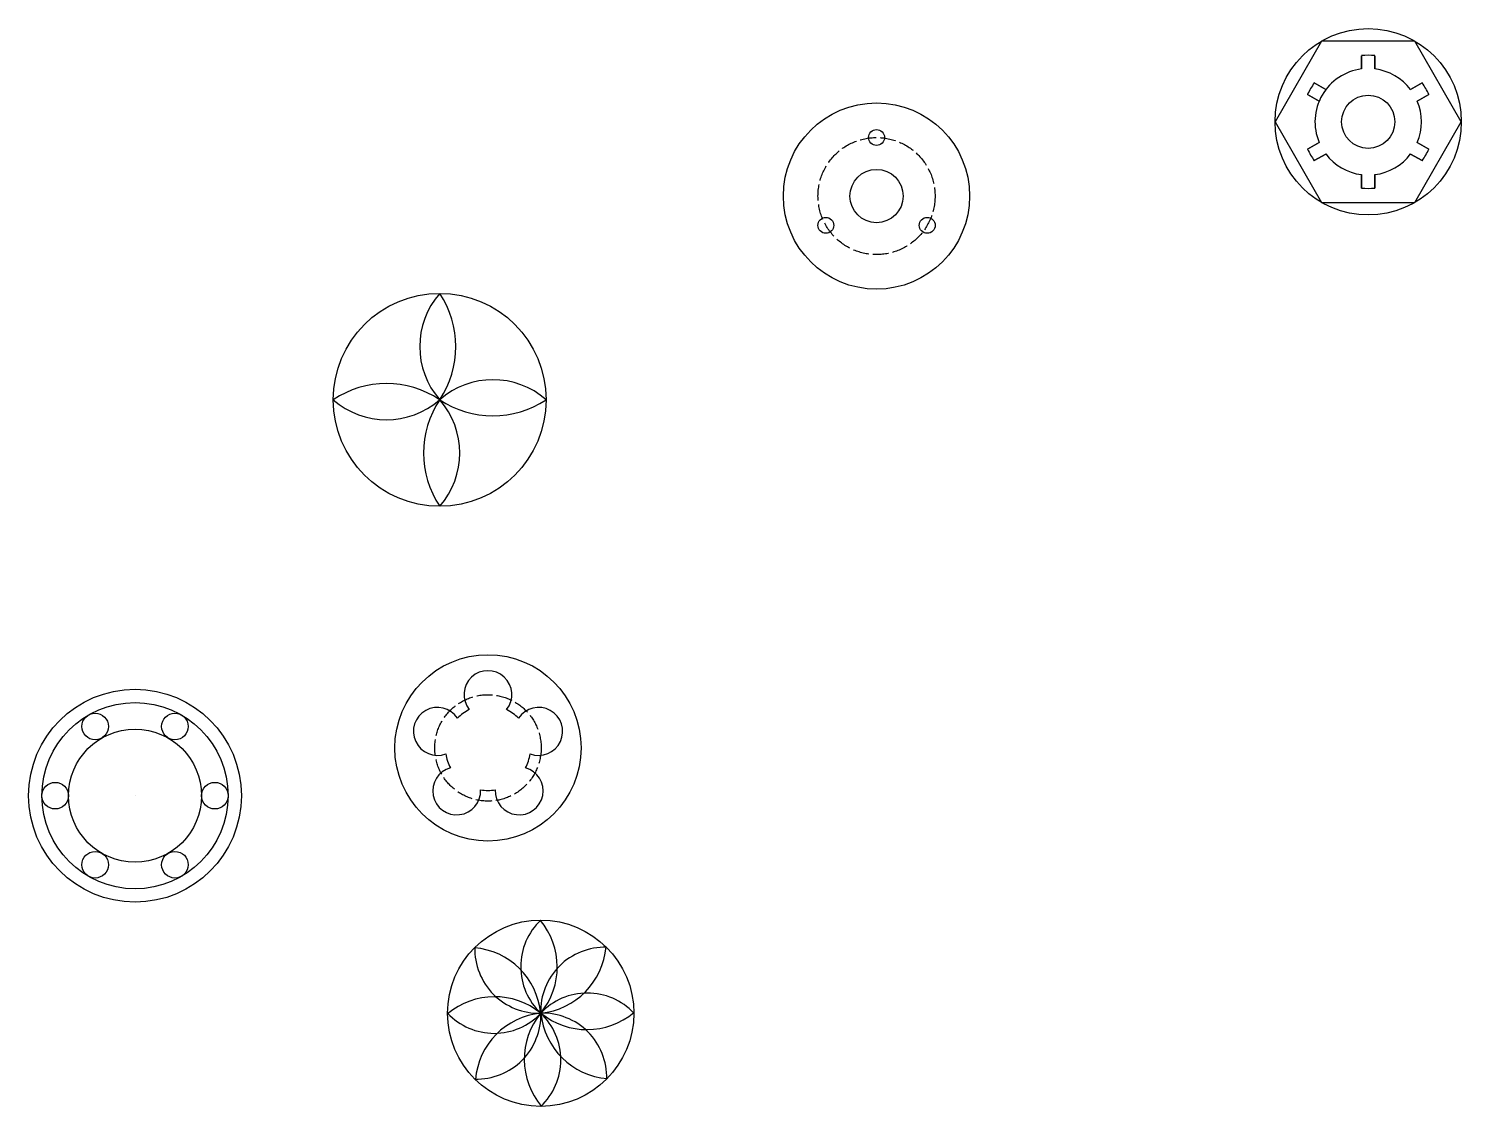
# Model space of a CAD drawing. Header units: millimetres. Extents: x 178 to 1255, y 216 to 1026.
import ezdxf

# ---------------------------------------------------------------- set-up
doc = ezdxf.new("R2010")
doc.units = ezdxf.units.MM
doc.linetypes.add('ACAD_ISO02W100', pattern=[15, 12, -3])

# ---------------------------------------------------------------- blocks, each defined once
blk = doc.blocks.new('*U4')
blk.add_circle((0, 0), 10)
blk = doc.blocks.new('*U5')
at = {"color": 0, "linetype": 'ByBlock', "lineweight": -2, "transparency": 16777216}
for p, rotation in [((227.8, 501.6), 299.9999999999999), ((287.8, 501.6), 240), ((317.8, 449.6), 180), ((227.8, 397.7), 59.99999999999999), ((287.8, 397.7), 120)]:
    blk.add_blockref('*U4', p, dxfattribs=dict(at, rotation=rotation))
blk.add_blockref('*U4', (197.8, 449.6), dxfattribs=at)
blk = doc.blocks.new('*U8')
for centre, radius, start, end in [((34.4, 0), 48.2, 133.3776, 226.6224), ((-40.8, -0.3), 54.5, 320.4966, 40.3547)]:
    blk.add_arc(centre, radius, start, end)
blk = doc.blocks.new('*U9')
at = {"color": 0, "linetype": 'ByBlock', "lineweight": -2, "transparency": 16777216}
blk.add_blockref('*U8', (861, 391.9), dxfattribs=at)
for p, rotation in [((836.6, 380.8), 44.99999999999996), ((886.1, 382.6), 314.9999999999999), ((827.3, 355.6), 89.99999999999997), ((888, 333.1), 225), ((897.3, 358.3), 270), ((838.5, 331.3), 135), ((863.6, 321.9), 180)]:
    blk.add_blockref('*U8', p, dxfattribs=dict(at, rotation=rotation))
blk = doc.blocks.new('*U10')
for centre, radius, start, end in [((46.9, 0), 60.5, 138.6402, 221.3598), ((-58.1, 0), 71.7, 326.1046, 33.8954)]:
    blk.add_arc(centre, radius, start, end)
blk = doc.blocks.new('*U11')
at = {"color": 0, "linetype": 'ByBlock', "lineweight": -2, "transparency": 16777216}
blk.add_blockref('*U10', (485.4, 787.1), dxfattribs=at)
for p, rotation in [((446.8, 745.7), 89.99999999999997), ((526.8, 748.6), 269.9999999999999), ((488.3, 707.1), 180)]:
    blk.add_blockref('*U10', p, dxfattribs=dict(at, rotation=rotation))
blk = doc.blocks.new('*U12')
blk.add_circle((0, 0), 6)
blk = doc.blocks.new('*U13')
at = {"color": 0, "linetype": 'ByBlock', "lineweight": -2, "transparency": 16777216}
blk.add_blockref('*U12', (815.2, 944.2), dxfattribs=at)
for p, rotation in [((777.1, 878.2), 120), ((853.3, 878.2), 240)]:
    blk.add_blockref('*U12', p, dxfattribs=dict(at, rotation=rotation))

msp = doc.modelspace()

# ---------------------------------------------------------------- linework, layer by layer
for p, q in [((1179.8, 1005.7), (1179.8, 995.7)), ((1179.8, 995.7), (1179.8, 1005.7)), ((1189.8, 1005.7), (1189.8, 995.7)), ((1189.8, 995.7), (1189.8, 1005.7)), ((1144.2, 985.2), (1152.9, 980.2)), ((1152.9, 980.2), (1144.2, 985.2)), ((1225.4, 985.2), (1216.7, 980.2)), ((1216.7, 980.2), (1225.4, 985.2)), ((1139.2, 976.5), (1147.9, 971.5)), ((1147.9, 971.5), (1139.2, 976.5)), ((1230.4, 976.5), (1221.7, 971.5)), ((1221.7, 971.5), (1230.4, 976.5)), ((1139.2, 935.5), (1147.9, 940.5)), ((1147.9, 940.5), (1139.2, 935.5)), ((1230.4, 935.5), (1221.7, 940.5)), ((1221.7, 940.5), (1230.4, 935.5)), ((1144.2, 926.8), (1152.9, 931.8)), ((1152.9, 931.8), (1144.2, 926.8)), ((1225.4, 926.8), (1216.7, 931.8)), ((1216.7, 931.8), (1225.4, 926.8)), ((1179.8, 906.2), (1179.8, 916.3)), ((1179.8, 916.3), (1179.8, 906.2)), ((1189.8, 906.2), (1189.8, 916.3)), ((1189.8, 916.3), (1189.8, 906.2)), ((257.8, 449.6), (257.8, 449.6))]:
    msp.add_line(p, q)
msp.add_lwpolyline([(1149.8, 1016.6), (1114.8, 956), (1149.8, 895.4), (1219.8, 895.4), (1254.8, 956), (1219.8, 1016.6)], close=True)
for centre, radius in [((1184.8, 956), 70), ((815.2, 900.2), 70), ((1184.8, 956), 20), ((815.2, 900.2), 20), ((486.8, 747.1), 80), ((523.1, 485.5), 70), ((257.8, 449.6), 80), ((257.8, 449.6), 70), ((257.8, 449.6), 50), ((317.8, 449.6), 10), ((562.8, 286.1), 70)]:
    msp.add_circle(centre, radius)
at = {"linetype": 'ACAD_ISO02W100'}
for centre, radius in [((815.2, 900.2), 44), ((523.1, 485.5), 40)]:
    msp.add_circle(centre, radius, dxfattribs=at)
for centre, radius, start, end in [((1184.8, 956), 50, 84.2608, 95.7392), ((1184.8, 956), 40, 97.1808, 202.8192), ((1184.8, 956), 40, 37.1808, 82.8192), ((1184.8, 956), 50, 144.2608, 155.7392), ((1184.8, 956), 50, 24.2608, 35.7392), ((1184.8, 956), 40, 337.1808, 22.8192), ((1184.8, 956), 50, 204.2608, 215.7392), ((1184.8, 956), 40, 217.1808, 262.8192), ((1184.8, 956), 40, 277.1808, 322.8192), ((1184.8, 956), 50, 324.2608, 335.7392), ((1184.8, 956), 50, 264.2608, 275.7392), ((523.1, 525.5), 18, 321.3178, 218.6822), ((485.1, 497.9), 18, 33.3178, 290.6822), ((523.1, 485.5), 32, 116.0466, 135.9534), ((523.1, 485.5), 32, 44.0466, 63.9534), ((561.2, 497.9), 18, 249.3178, 146.6822), ((523.1, 485.5), 32, 188.0466, 207.9534), ((523.1, 485.5), 32, 332.0466, 351.9534), ((499.6, 453.2), 18, 105.3178, 2.6822), ((546.6, 453.2), 18, 177.3178, 74.6822), ((523.1, 485.5), 32, 260.0466, 279.9534)]:
    msp.add_arc(centre, radius, start, end)

# ---------------------------------------------------------------- block references
for name, p in [('*U13', (0, 0)), ('*U11', (0, 0)), ('*U5', (0, 0)), ('*U9', (-299.5, -70.8))]:
    msp.add_blockref(name, p)

doc.saveas('drawing.dxf')
